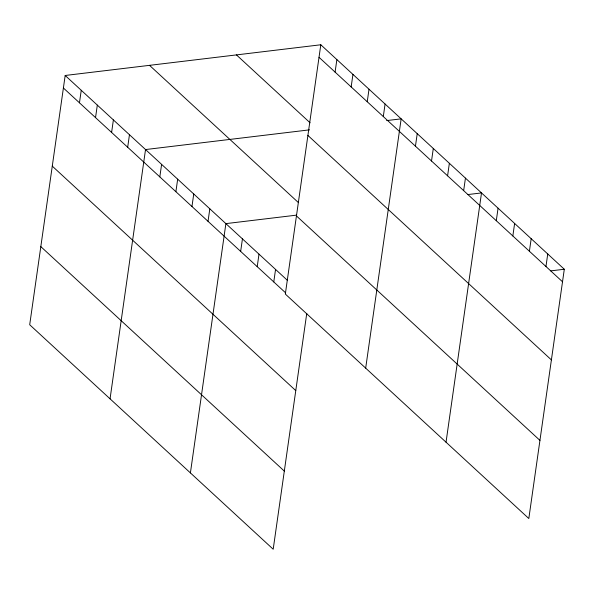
<?xml version="1.0" encoding="UTF-8"?>
<svg xmlns="http://www.w3.org/2000/svg" width="594" height="594" viewBox="0 0 594 594"><rect width="100%" height="100%" fill="white"/><g stroke="black" fill="none" stroke-linecap="round" stroke-linejoin="round"><path stroke-width="0.89" d="M320.805 44.773L285.328 294.06L528.823 518.525L564.3 269.245L320.805 44.773L65.177 75.475L29.7 324.755L273.195 549.227L306.764 313.38M79.462 102.814L81.252 90.295M95.537 117.634L97.319 105.108M111.605 132.447L113.387 119.921M127.68 147.26L129.462 134.734M110.053 398.834L145.53 149.554L309.556 129.848M159.823 176.893L161.605 164.367M175.891 191.706L177.673 179.18M191.959 206.519L193.748 193.993M208.034 221.339L209.816 208.813M190.407 472.906L225.883 223.626L296.636 215.125M240.659 251.418L242.441 238.892M257.217 266.676L258.999 254.15M273.775 281.942L275.557 269.416M335.09 72.119L336.872 59.593M351.158 86.932L352.947 74.406M367.233 101.745L369.015 89.219M383.301 116.558L385.083 104.032M365.681 368.132L401.158 118.852L386.642 120.589M415.444 146.191L417.226 133.665M431.519 161.004L433.301 148.478M447.586 175.817L449.368 163.291M463.654 190.637L465.444 178.111M446.035 442.203L481.511 192.924L467.909 194.557M496.287 220.716L498.069 208.19M512.845 235.974L514.627 223.448M529.403 251.24L531.185 238.714M545.96 266.506L547.742 253.98M550.697 270.879L564.3 269.245M319.023 57.299L562.518 281.771M236.449 54.908L310.105 122.81M307.9 135.432L551.395 359.897M149.532 65.347L298.188 202.383M296.443 215.926L539.939 440.392M65.177 75.475L287.481 280.405M63.395 88.001L285.699 292.931M52.279 166.134L295.775 390.6M40.823 246.629L284.318 471.094"/></g></svg>
